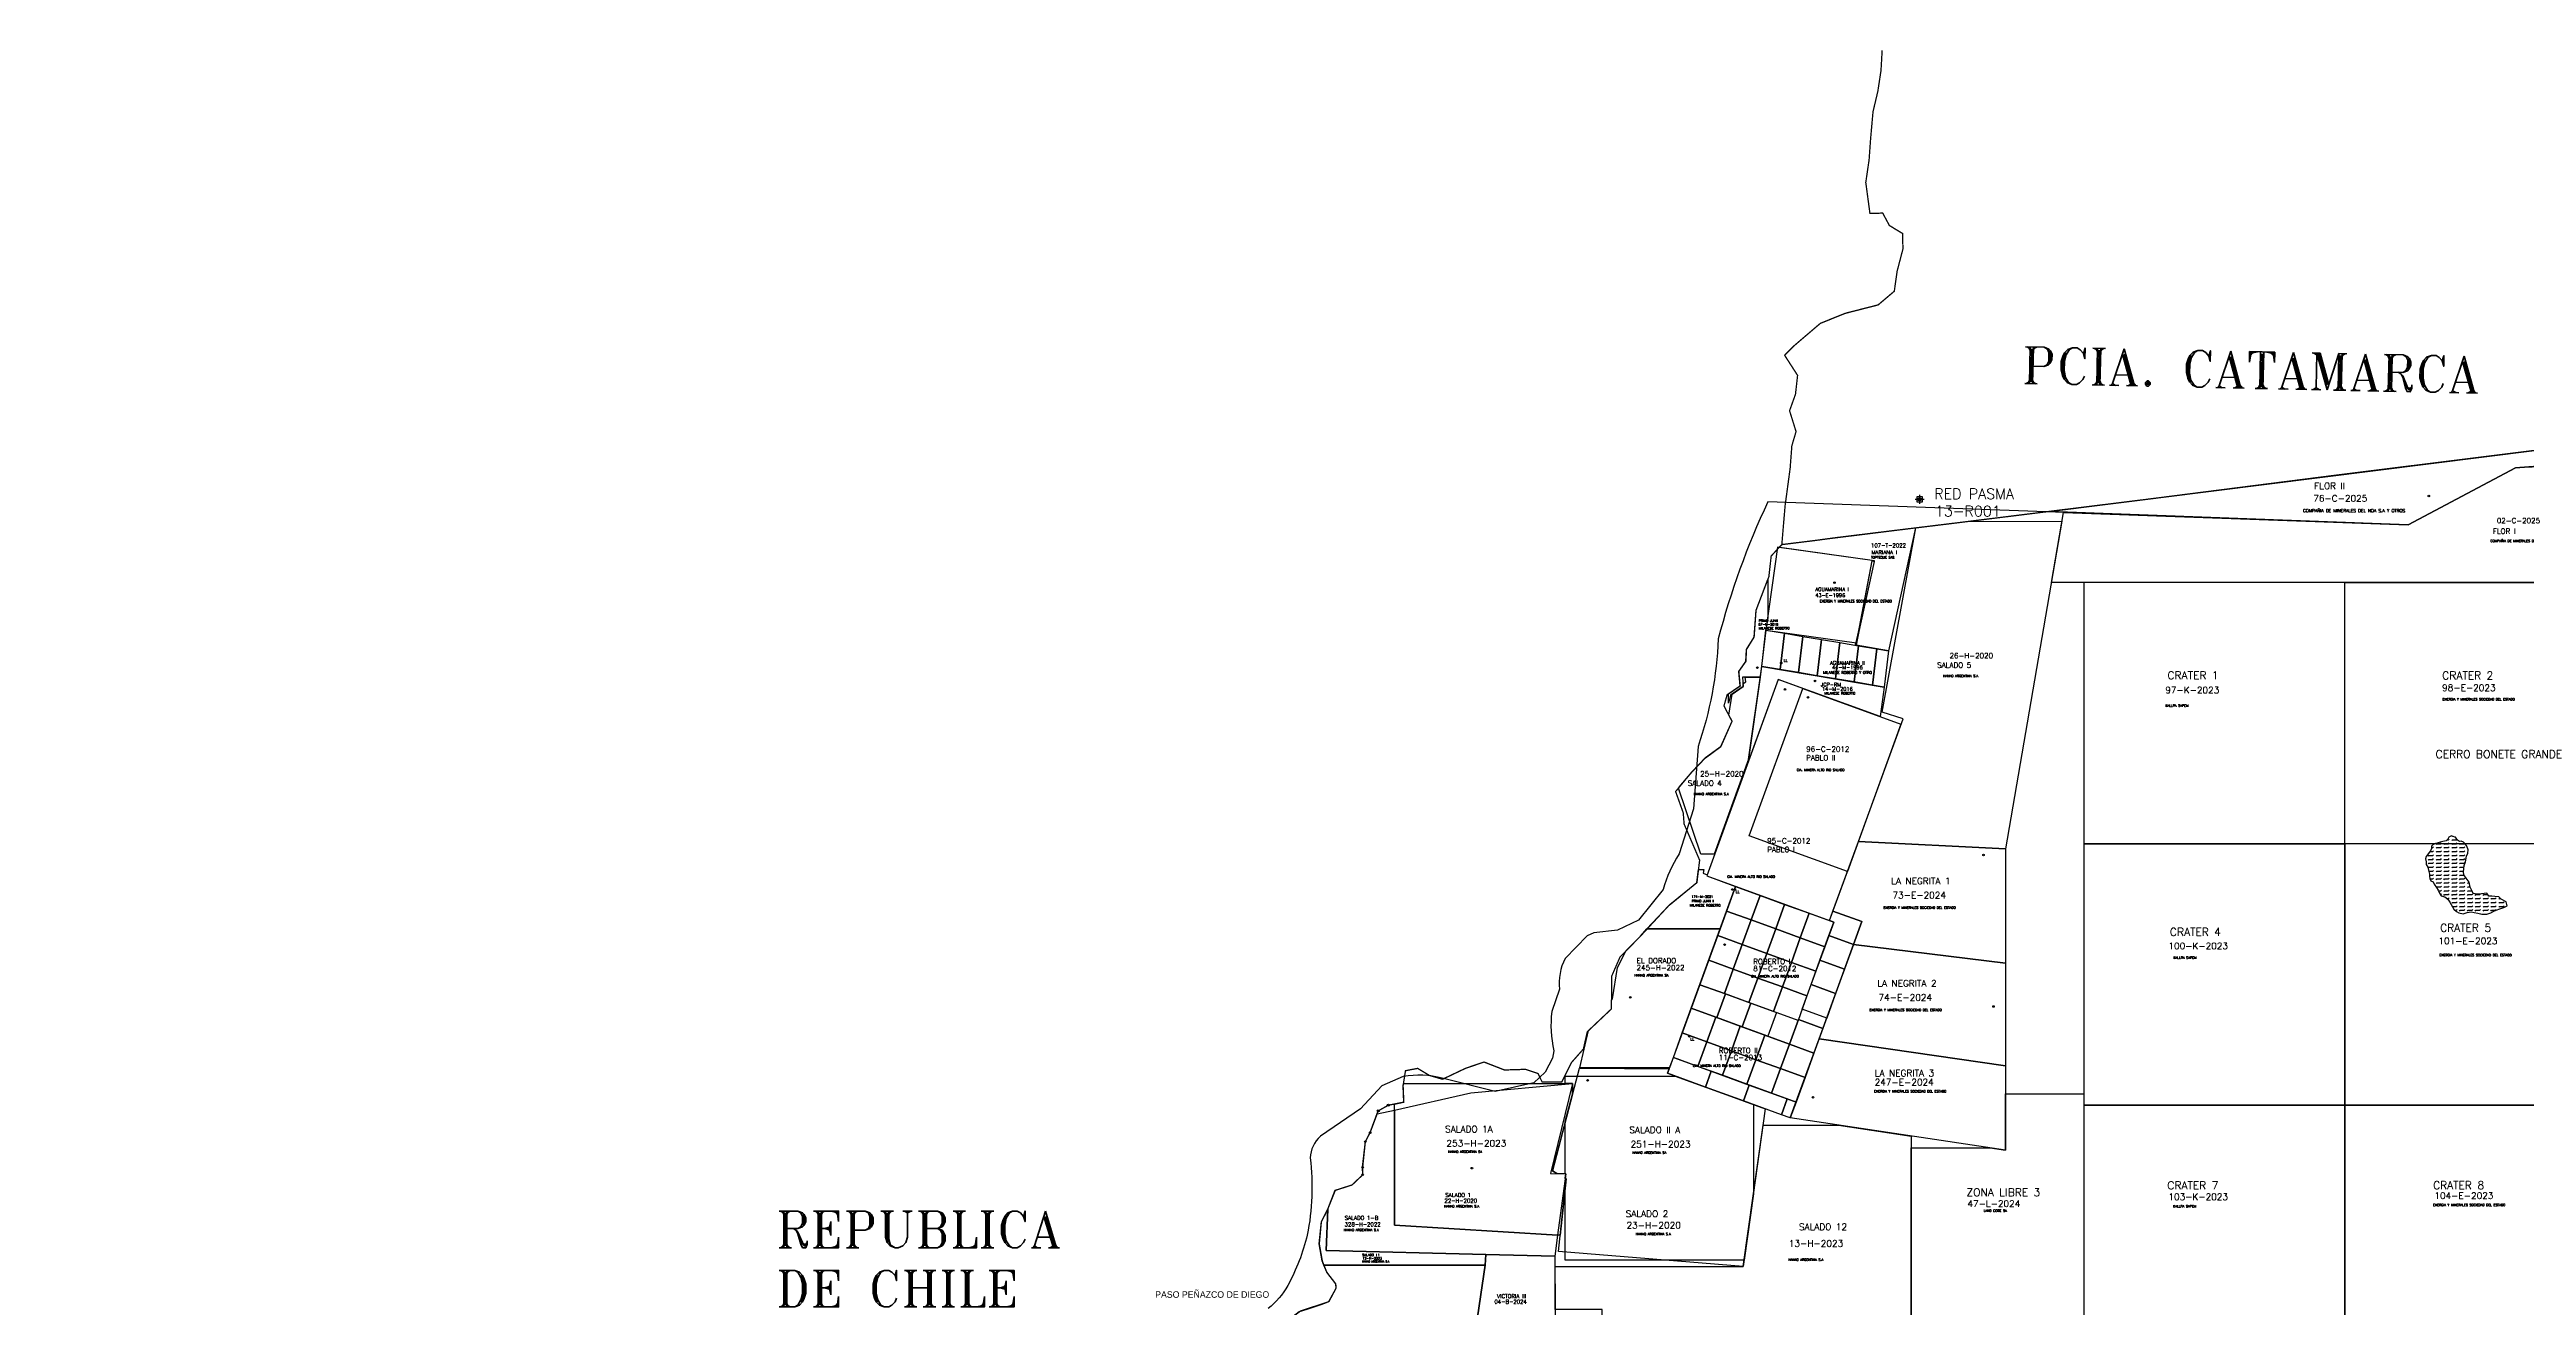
# Model space of a CAD drawing. Header units: metres. Extents: x -4406421 to 6012633, y 6449185 to 13337258.
# Drawn here: x 2424927 to 2519743, y 6897946 to 6946080 of the extents above; entities that cross this region are included whole.
import ezdxf

# ---------------------------------------------------------------- set-up
doc = ezdxf.new("R2010")
doc.units = ezdxf.units.M
doc.header["$LTSCALE"] = 20
doc.header["$MEASUREMENT"] = 0
doc.linetypes.add('CENTER', pattern=[2, 1.25, -0.25, 0.25, -0.25])
doc.layers.get('0').update_dxf_attribs({"linetype": 'CONTINUOUS'})
for name, color, linetype in [('CAMINOS', 7, 'CONTINUOUS'), ('CATEOS', 7, 'CONTINUOUS'), ('LIMDEP', 9, 'CONTINUOUS'), ('LIMITES', 119, 'CONTINUOUS'), ('MANIFEST', 1, 'CONTINUOUS'), ('MANIFEST-TEMP', 3, 'CONTINUOUS'), ('MINAPASMA', 40, 'CONTINUOUS'), ('MINAS', 76, 'CONTINUOUS'), ('P.A.S.M.A puntos', 241, 'CONTINUOUS')]:
    doc.layers.add(name, color=color, linetype=linetype)
doc.layers.add('TITULARES', color=7, linetype='CONTINUOUS', true_color=0x04fbc6)
doc.styles.add('ROMANS', font='romans.shx', dxfattribs={"oblique": 1.17516e-08, "height": 3})
doc.styles.add('ROMANT', font='romant', dxfattribs={"height": 1400})

# ---------------------------------------------------------------- blocks, each defined once
blk = doc.blocks.new('*X2')
at = {"color": 0, "linetype": 'Continuous'}
for p, q in [((2516373, 6915873), (2516400, 6915900)), ((2516400, 6915900), (2516550, 6915900)), ((2516550, 6915900), (2516577, 6915927)), ((2516673, 6915873), (2516700, 6915900)), ((2516700, 6915900), (2516850, 6915900)), ((2516793, 6916050), (2516850, 6916050)), ((2516850, 6916050), (2516877, 6916077)), ((2516850, 6915900), (2516877, 6915927)), ((2516973, 6916173), (2516987, 6916187)), ((2516973, 6916023), (2517000, 6916050)), ((2516973, 6915873), (2517000, 6915900)), ((2517000, 6916050), (2517150, 6916050)), ((2517000, 6915900), (2517150, 6915900)), ((2517150, 6916050), (2517169, 6916069)), ((2517150, 6915900), (2517177, 6915927)), ((2517273, 6915873), (2517300, 6915900)), ((2517300, 6915900), (2517450, 6915900)), ((2517450, 6915900), (2517462, 6915912)), ((2515966, 6915316), (2515977, 6915327)), ((2516073, 6915423), (2516100, 6915450)), ((2516073, 6915273), (2516100, 6915300)), ((2516073, 6915123), (2516100, 6915150)), ((2516073, 6914973), (2516100, 6915000)), ((2516100, 6915450), (2516250, 6915450)), ((2516100, 6915300), (2516250, 6915300)), ((2516100, 6915150), (2516250, 6915150)), ((2516100, 6915000), (2516250, 6915000)), ((2516137, 6915600), (2516250, 6915600)), ((2516196, 6915750), (2516250, 6915750)), ((2516250, 6915750), (2516277, 6915777)), ((2516250, 6915600), (2516277, 6915627)), ((2516250, 6915450), (2516277, 6915477)), ((2516250, 6915300), (2516277, 6915327)), ((2516250, 6915150), (2516277, 6915177)), ((2516250, 6915000), (2516277, 6915027)), ((2516373, 6915723), (2516400, 6915750)), ((2516373, 6915573), (2516400, 6915600)), ((2516373, 6915423), (2516400, 6915450)), ((2516373, 6915273), (2516400, 6915300)), ((2516373, 6915123), (2516400, 6915150)), ((2516373, 6914973), (2516400, 6915000)), ((2516400, 6915750), (2516550, 6915750)), ((2516400, 6915600), (2516550, 6915600)), ((2516400, 6915450), (2516550, 6915450)), ((2516400, 6915300), (2516550, 6915300)), ((2516400, 6915150), (2516550, 6915150)), ((2516400, 6915000), (2516550, 6915000)), ((2516550, 6915750), (2516577, 6915777)), ((2516550, 6915600), (2516577, 6915627)), ((2516550, 6915450), (2516577, 6915477)), ((2516550, 6915300), (2516577, 6915327)), ((2516550, 6915150), (2516577, 6915177)), ((2516550, 6915000), (2516577, 6915027)), ((2516673, 6915723), (2516700, 6915750)), ((2516673, 6915573), (2516700, 6915600)), ((2516673, 6915423), (2516700, 6915450)), ((2516673, 6915273), (2516700, 6915300)), ((2516673, 6915123), (2516700, 6915150)), ((2516673, 6914973), (2516700, 6915000)), ((2516700, 6915750), (2516850, 6915750)), ((2516700, 6915600), (2516850, 6915600)), ((2516700, 6915450), (2516850, 6915450)), ((2516700, 6915300), (2516850, 6915300)), ((2516700, 6915150), (2516850, 6915150)), ((2516700, 6915000), (2516850, 6915000)), ((2516850, 6915750), (2516877, 6915777)), ((2516850, 6915600), (2516877, 6915627)), ((2516850, 6915450), (2516877, 6915477)), ((2516850, 6915300), (2516877, 6915327)), ((2516850, 6915150), (2516877, 6915177)), ((2516850, 6915000), (2516877, 6915027)), ((2516973, 6915723), (2517000, 6915750)), ((2516973, 6915573), (2517000, 6915600)), ((2516973, 6915423), (2517000, 6915450)), ((2516973, 6915273), (2517000, 6915300)), ((2516973, 6915123), (2517000, 6915150)), ((2516973, 6914973), (2517000, 6915000)), ((2517000, 6915750), (2517150, 6915750)), ((2517000, 6915600), (2517150, 6915600)), ((2517000, 6915450), (2517150, 6915450)), ((2517000, 6915300), (2517150, 6915300)), ((2517000, 6915150), (2517150, 6915150)), ((2517000, 6915000), (2517150, 6915000)), ((2517150, 6915750), (2517177, 6915777)), ((2517150, 6915600), (2517177, 6915627)), ((2517150, 6915450), (2517177, 6915477)), ((2517150, 6915300), (2517177, 6915327)), ((2517150, 6915150), (2517177, 6915177)), ((2517150, 6915000), (2517177, 6915027)), ((2517273, 6915723), (2517300, 6915750)), ((2517273, 6915573), (2517300, 6915600)), ((2517273, 6915423), (2517300, 6915450)), ((2517273, 6915273), (2517300, 6915300)), ((2517273, 6915123), (2517300, 6915150)), ((2517273, 6914973), (2517300, 6915000)), ((2517300, 6915750), (2517450, 6915750)), ((2517300, 6915600), (2517450, 6915600)), ((2517300, 6915450), (2517450, 6915450)), ((2517300, 6915300), (2517450, 6915300)), ((2517300, 6915150), (2517450, 6915150)), ((2517300, 6915000), (2517437, 6915000)), ((2517450, 6915750), (2517477, 6915777)), ((2517450, 6915600), (2517477, 6915627)), ((2517450, 6915450), (2517477, 6915477)), ((2517450, 6915300), (2517477, 6915327)), ((2517450, 6915150), (2517477, 6915177)), ((2517573, 6915723), (2517577, 6915727)), ((2517573, 6915573), (2517592, 6915592)), ((2516092, 6914842), (2516100, 6914850)), ((2516100, 6914850), (2516250, 6914850)), ((2516117, 6914700), (2516250, 6914700)), ((2516143, 6914550), (2516250, 6914550)), ((2516250, 6914850), (2516277, 6914877)), ((2516250, 6914700), (2516277, 6914727)), ((2516250, 6914550), (2516277, 6914577)), ((2516268, 6914418), (2516277, 6914427)), ((2516373, 6914823), (2516400, 6914850)), ((2516373, 6914673), (2516400, 6914700)), ((2516373, 6914523), (2516400, 6914550)), ((2516373, 6914373), (2516400, 6914400)), ((2516377, 6914227), (2516400, 6914250)), ((2516400, 6914850), (2516550, 6914850)), ((2516400, 6914700), (2516550, 6914700)), ((2516400, 6914550), (2516550, 6914550)), ((2516400, 6914400), (2516550, 6914400)), ((2516400, 6914250), (2516550, 6914250)), ((2516466, 6914100), (2516550, 6914100)), ((2516550, 6914850), (2516577, 6914877)), ((2516550, 6914700), (2516577, 6914727)), ((2516550, 6914550), (2516577, 6914577)), ((2516550, 6914400), (2516577, 6914427)), ((2516550, 6914250), (2516577, 6914277)), ((2516550, 6914100), (2516577, 6914127)), ((2516673, 6914823), (2516700, 6914850)), ((2516673, 6914673), (2516700, 6914700)), ((2516673, 6914523), (2516700, 6914550)), ((2516673, 6914373), (2516700, 6914400)), ((2516673, 6914223), (2516700, 6914250)), ((2516673, 6914073), (2516700, 6914100)), ((2516700, 6914850), (2516850, 6914850)), ((2516700, 6914700), (2516850, 6914700)), ((2516700, 6914550), (2516850, 6914550)), ((2516700, 6914400), (2516850, 6914400)), ((2516700, 6914250), (2516850, 6914250)), ((2516700, 6914100), (2516850, 6914100)), ((2516850, 6914850), (2516877, 6914877)), ((2516850, 6914700), (2516877, 6914727)), ((2516850, 6914550), (2516877, 6914577)), ((2516850, 6914400), (2516877, 6914427)), ((2516850, 6914250), (2516877, 6914277)), ((2516850, 6914100), (2516877, 6914127)), ((2516973, 6914823), (2517000, 6914850)), ((2516973, 6914673), (2517000, 6914700)), ((2516973, 6914523), (2517000, 6914550)), ((2516973, 6914373), (2517000, 6914400)), ((2516973, 6914223), (2517000, 6914250)), ((2516973, 6914073), (2517000, 6914100)), ((2517000, 6914850), (2517150, 6914850)), ((2517000, 6914700), (2517150, 6914700)), ((2517000, 6914550), (2517150, 6914550)), ((2517000, 6914400), (2517150, 6914400)), ((2517000, 6914250), (2517150, 6914250)), ((2517000, 6914100), (2517150, 6914100)), ((2517150, 6914850), (2517177, 6914877)), ((2517150, 6914700), (2517177, 6914727)), ((2517150, 6914550), (2517177, 6914577)), ((2517150, 6914400), (2517177, 6914427)), ((2517150, 6914250), (2517177, 6914277)), ((2517150, 6914100), (2517177, 6914127)), ((2517273, 6914823), (2517300, 6914850)), ((2517273, 6914673), (2517300, 6914700)), ((2517273, 6914523), (2517300, 6914550)), ((2517273, 6914373), (2517300, 6914400)), ((2517273, 6914223), (2517300, 6914250)), ((2517273, 6914073), (2517300, 6914100)), ((2517300, 6914850), (2517419, 6914850)), ((2517300, 6914700), (2517441, 6914700)), ((2517300, 6914550), (2517450, 6914550)), ((2517300, 6914400), (2517450, 6914400)), ((2517300, 6914250), (2517450, 6914250)), ((2517300, 6914100), (2517450, 6914100)), ((2517450, 6914550), (2517477, 6914577)), ((2517450, 6914400), (2517477, 6914427)), ((2517450, 6914250), (2517477, 6914277)), ((2517450, 6914100), (2517477, 6914127)), ((2517573, 6914373), (2517600, 6914400)), ((2517573, 6914223), (2517600, 6914250)), ((2517573, 6914073), (2517600, 6914100)), ((2517600, 6914400), (2517644, 6914400)), ((2517600, 6914250), (2517673, 6914250)), ((2517600, 6914100), (2517741, 6914100)), ((2516540, 6913950), (2516550, 6913950)), ((2516550, 6913950), (2516577, 6913977)), ((2516673, 6913923), (2516700, 6913950)), ((2516700, 6913950), (2516850, 6913950)), ((2516797, 6913800), (2516850, 6913800)), ((2516850, 6913950), (2516877, 6913977)), ((2516850, 6913800), (2516877, 6913827)), ((2516973, 6913923), (2517000, 6913950)), ((2516973, 6913773), (2517000, 6913800)), ((2516973, 6913623), (2517000, 6913650)), ((2516993, 6913493), (2517000, 6913500)), ((2517000, 6913950), (2517150, 6913950)), ((2517000, 6913800), (2517150, 6913800)), ((2517000, 6913650), (2517150, 6913650)), ((2517000, 6913500), (2517150, 6913500)), ((2517107, 6913350), (2517150, 6913350)), ((2517150, 6913950), (2517177, 6913977)), ((2517150, 6913800), (2517177, 6913827)), ((2517150, 6913650), (2517177, 6913677)), ((2517150, 6913500), (2517177, 6913527)), ((2517150, 6913350), (2517177, 6913377)), ((2517273, 6913923), (2517300, 6913950)), ((2517273, 6913773), (2517300, 6913800)), ((2517273, 6913623), (2517300, 6913650)), ((2517273, 6913473), (2517300, 6913500)), ((2517273, 6913323), (2517300, 6913350)), ((2517300, 6913950), (2517450, 6913950)), ((2517300, 6913800), (2517450, 6913800)), ((2517300, 6913650), (2517450, 6913650)), ((2517300, 6913500), (2517450, 6913500)), ((2517300, 6913350), (2517450, 6913350)), ((2517450, 6913950), (2517477, 6913977)), ((2517450, 6913800), (2517477, 6913827)), ((2517450, 6913650), (2517477, 6913677)), ((2517450, 6913500), (2517477, 6913527)), ((2517450, 6913350), (2517477, 6913377)), ((2517573, 6913923), (2517600, 6913950)), ((2517573, 6913773), (2517600, 6913800)), ((2517573, 6913623), (2517600, 6913650)), ((2517573, 6913473), (2517600, 6913500)), ((2517573, 6913323), (2517600, 6913350)), ((2517600, 6913950), (2517750, 6913950)), ((2517600, 6913800), (2517750, 6913800)), ((2517600, 6913650), (2517750, 6913650)), ((2517600, 6913500), (2517750, 6913500)), ((2517600, 6913350), (2517750, 6913350)), ((2517750, 6913950), (2517777, 6913977)), ((2517750, 6913800), (2517777, 6913827)), ((2517750, 6913650), (2517777, 6913677)), ((2517750, 6913500), (2517777, 6913527)), ((2517750, 6913350), (2517777, 6913377)), ((2517873, 6913923), (2517900, 6913950)), ((2517873, 6913773), (2517900, 6913800)), ((2517873, 6913623), (2517900, 6913650)), ((2517873, 6913473), (2517900, 6913500)), ((2517873, 6913323), (2517900, 6913350)), ((2517900, 6913950), (2518050, 6913950)), ((2517900, 6913800), (2518050, 6913800)), ((2517900, 6913650), (2518050, 6913650)), ((2517900, 6913500), (2518050, 6913500)), ((2517900, 6913350), (2518050, 6913350)), ((2518050, 6913950), (2518077, 6913977)), ((2518050, 6913800), (2518077, 6913827)), ((2518050, 6913650), (2518077, 6913677)), ((2518050, 6913500), (2518077, 6913527)), ((2518050, 6913350), (2518077, 6913377)), ((2518071, 6913221), (2518077, 6913227)), ((2518173, 6913923), (2518200, 6913950)), ((2518173, 6913773), (2518200, 6913800)), ((2518173, 6913623), (2518200, 6913650)), ((2518173, 6913473), (2518200, 6913500)), ((2518173, 6913323), (2518200, 6913350)), ((2518200, 6913950), (2518350, 6913950)), ((2518200, 6913800), (2518350, 6913800)), ((2518200, 6913650), (2518350, 6913650)), ((2518200, 6913500), (2518350, 6913500)), ((2518200, 6913350), (2518350, 6913350)), ((2518350, 6913950), (2518352, 6913952)), ((2518350, 6913800), (2518377, 6913827)), ((2518350, 6913650), (2518377, 6913677)), ((2518350, 6913500), (2518377, 6913527)), ((2518350, 6913350), (2518377, 6913377)), ((2518376, 6913226), (2518377, 6913227)), ((2518473, 6913773), (2518500, 6913800)), ((2518473, 6913623), (2518500, 6913650)), ((2518473, 6913473), (2518500, 6913500)), ((2518473, 6913323), (2518500, 6913350)), ((2518500, 6913800), (2518650, 6913800)), ((2518500, 6913650), (2518650, 6913650)), ((2518500, 6913500), (2518650, 6913500)), ((2518500, 6913350), (2518650, 6913350)), ((2518650, 6913800), (2518677, 6913827)), ((2518650, 6913650), (2518677, 6913677)), ((2518650, 6913500), (2518677, 6913527)), ((2518650, 6913350), (2518677, 6913377)), ((2518773, 6913773), (2518800, 6913800)), ((2518773, 6913623), (2518800, 6913650)), ((2518773, 6913473), (2518800, 6913500)), ((2518800, 6913800), (2518846, 6913800)), ((2518800, 6913650), (2518950, 6913650)), ((2518800, 6913500), (2518950, 6913500)), ((2518950, 6913650), (2518977, 6913677)), ((2518950, 6913500), (2518977, 6913527))]:
    blk.add_line(p, q, dxfattribs=at)

msp = doc.modelspace()

# ---------------------------------------------------------------- hatches: boundary and pattern name
at = {"layer": 'CATEOS', "ltscale": 100}
h = msp.add_hatch(dxfattribs=at)
h.set_pattern_fill('ANSI31', color=5, scale=700, style=0)
h.paths.add_polyline_path([(2494080, 6923285), (2494059, 6923288), (2494195, 6923886)])

# ---------------------------------------------------------------- linework, layer by layer
at = {"layer": 'CATEOS', "color": 0, "ltscale": 100}
for points in [[(2502020, 6928366), (2515216, 6927896), (2519319, 6930073), (2526375, 6930602), (2526375, 6925686), (2501559, 6925686)], [(2491134, 6927026), (2491238, 6927137), (2496361, 6927776), (2495321, 6923072), (2494080, 6923285), (2494788, 6926490), (2494791, 6926512)], [(2496362, 6927778), (2498265, 6928015), (2501960, 6928035), (2499801, 6915491), (2494179, 6915774), (2495889, 6920473), (2495081, 6920721)], [(2489840, 6922063), (2490409, 6922063), (2489967, 6918923), (2488652, 6915296), (2488138, 6915296), (2487286, 6917820), (2487370, 6917931), (2487801, 6918445), (2488312, 6918982), (2488910, 6919417), (2489332, 6920374), (2489209, 6920609), (2489342, 6921417), (2489763, 6921708), (2489753, 6921817), (2489857, 6921880)], [(2476408, 6905501), (2479332, 6906153), (2483226, 6906509), (2482377, 6903076), (2482973, 6903060), (2482655, 6900709), (2476408, 6901088)], [(2483489, 6907107), (2486930, 6907082), (2486865, 6906905), (2490596, 6905545), (2489760, 6899516), (2482687, 6900087), (2482984, 6902866), (2482949, 6902885), (2482973, 6903060), (2482628, 6903069), (2482454, 6903169)], [(2490518, 6904918), (2493412, 6904918), (2496188, 6904504), (2496185, 6895982), (2487208, 6895982), (2487208, 6897010), (2484355, 6897010), (2484355, 6897870), (2482567, 6897870), (2482566, 6899516), (2489760, 6899516)]]:
    msp.add_lwpolyline(points, close=True, dxfattribs=at)
at = {"layer": 'CATEOS', "ltscale": 100}
for points in [[(2502793, 6925686), (2502793, 6915686), (2512793, 6915686), (2512793, 6925686)], [(2512793, 6925686), (2522793, 6925686), (2522793, 6915686), (2512793, 6915686)], [(2502793, 6915686), (2502793, 6905686), (2512793, 6905686), (2512793, 6915686)], [(2512793, 6915686), (2512793, 6905686), (2522793, 6905686), (2522793, 6915686)], [(2476408, 6905501), (2476408, 6901088), (2482655, 6900709), (2482546, 6899906), (2479911, 6899972), (2473800, 6900123), (2473857, 6901708), (2474146, 6902427), (2474787, 6902632), (2475196, 6903025), (2475193, 6903311), (2475296, 6904291), (2475479, 6904637), (2475752, 6905354)], [(2496188, 6904052), (2499214, 6904052), (2499801, 6903964), (2499801, 6906120), (2502793, 6906120), (2502793, 6897468), (2496186, 6897468)], [(2502793, 6905686), (2502793, 6895686), (2512793, 6895686), (2512793, 6905686)], [(2512793, 6905686), (2512793, 6895686), (2522793, 6895686), (2522793, 6905686)], [(2473711, 6899568), (2473649, 6899723), (2473533, 6900377), (2473613, 6901230), (2473857, 6901708), (2473800, 6900123), (2479911, 6899972), (2479883, 6899568)], [(2479911, 6899972), (2482547, 6899906), (2482579, 6895685), (2478805, 6895685), (2479053, 6896792), (2479480, 6896792), (2479883, 6899568)]]:
    msp.add_lwpolyline(points, close=True, dxfattribs=at)
at = {"layer": 'CATEOS', "color": 5, "ltscale": 100}
msp.add_lwpolyline([(2494080, 6923285), (2494059, 6923288), (2494195, 6923886), (2494080, 6923285)], close=True, dxfattribs=at)
at = {"layer": 'LIMDEP', "linetype": 'Continuous'}
msp.add_lwpolyline([(2525964, 6930348), (2519319, 6930073), (2515216, 6927896), (2490703, 6928769, 0.045824), (2488805, 6923526, -0.073415), (2488030, 6919414), (2487855, 6917020), (2487306, 6915301, 0.07159), (2486697, 6913938), (2485753, 6912762), (2484946, 6912384), (2484040, 6912284), (2483785, 6912172), (2482939, 6911296, 0.143229), (2482724, 6910121), (2482430, 6909267, 0.084589), (2482511, 6907771), (2482462, 6907483), (2482178, 6906951), (2481745, 6906540), (2480270, 6906205), (2478242, 6906723, 0.098737), (2476747, 6906787), (2475921, 6906430), (2475106, 6905542), (2473574, 6904497, 0.194501), (2473182, 6903665, -0.081977), (2473070, 6900717, -0.065254), (2472327, 6898787, -0.094734), (2471572, 6897899)], format="xyb", dxfattribs=at)
at = {"layer": 'LIMITES', "color": 0, "linetype": 'CENTER', "lineweight": 120, "ltscale": 1500, "const_width": 50, "flags": 128}
msp.add_lwpolyline([(2424952, 6792541), (2425040, 6793088), (2425230, 6793674), (2425697, 6793952), (2426234, 6794193), (2426423, 6794347), (2426432, 6794639), (2426163, 6794865), (2425982, 6795117), (2425780, 6795463), (2425775, 6795920), (2425866, 6796289), (2425937, 6796677), (2426291, 6796865), (2426497, 6797172), (2426477, 6797756), (2426431, 6798377), (2426431, 6798891), (2426531, 6799533), (2426463, 6799913), (2426162, 6800113), (2425823, 6800331), (2425328, 6800764), (2425145, 6801142), (2425153, 6801600), (2425123, 6801929), (2425149, 6802387), (2425248, 6802629), (2425493, 6802854), (2425443, 6803329), (2425446, 6803609), (2425486, 6803952), (2425716, 6804354), (2426258, 6804779), (2426725, 6805019), (2426956, 6805390), (2427093, 6805569), (2427325, 6805858), (2427168, 6806192), (2427024, 6806565), (2426848, 6806944), (2426839, 6807153), (2427246, 6807120), (2427682, 6807360), (2427799, 6807602), (2427757, 6807926), (2427670, 6808299), (2427532, 6808678), (2427450, 6809160), (2427617, 6809530), (2428003, 6809712), (2428411, 6809615), (2428870, 6809506), (2429108, 6809782), (2429243, 6810158), (2429467, 6810548), (2429621, 6810981), (2429877, 6811302), (2430159, 6811698), (2430348, 6812329), (2430400, 6812736), (2430542, 6813080), (2430816, 6813553), (2431046, 6814038), (2431130, 6814389), (2430963, 6815053), (2430893, 6815624), (2430926, 6816024), (2431029, 6816483), (2431163, 6816948), (2431554, 6817187), (2431889, 6817312), (2432153, 6817556), (2432353, 6817907), (2432877, 6818180), (2432748, 6818356), (2432264, 6818897), (2432052, 6819085), (2431850, 6819470), (2431642, 6819906), (2431435, 6820189), (2431077, 6820382), (2430775, 6820601), (2430359, 6820856), (2430066, 6820897), (2429718, 6820754), (2429460, 6820497), (2429082, 6820283), (2428700, 6820285), (2428432, 6820377), (2428232, 6820654), (2428104, 6821205), (2428430, 6821590), (2428901, 6822033), (2428999, 6822409), (2429133, 6822817), (2428976, 6823228), (2428738, 6823454), (2428746, 6823835), (2428855, 6824275), (2428711, 6824590), (2428669, 6824958), (2428492, 6825344), (2428462, 6825712), (2428573, 6826037), (2428802, 6826554), (2429020, 6826887), (2428876, 6827234), (2428826, 6827691), (2428731, 6828211), (2429004, 6828728), (2429228, 6829131), (2429356, 6829640), (2429379, 6829812), (2429861, 6830427), (2430338, 6830973), (2430725, 6831549), (2431126, 6832049), (2431494, 6832612), (2431705, 6833053), (2431960, 6833469), (2431621, 6833700), (2431375, 6834059), (2431281, 6834433), (2431369, 6835056), (2431386, 6835221), (2431573, 6835516), (2431845, 6836129), (2432238, 6836248), (2432663, 6836354), (2432957, 6836764), (2433357, 6837347), (2433707, 6837802), (2434086, 6838041), (2434435, 6838630), (2434529, 6839228), (2434498, 6839679), (2434529, 6840334), (2434408, 6840885), (2434460, 6841279), (2434499, 6841737), (2434744, 6841956), (2434873, 6842326), (2435071, 6842792), (2435385, 6843164), (2435494, 6843617), (2435858, 6843500), (2435992, 6843921), (2436120, 6844386), (2436137, 6844615), (2435757, 6844954), (2435519, 6845199), (2435235, 6845539), (2435036, 6845714), (2435140, 6846065), (2435144, 6846262), (2435007, 6846521), (2434972, 6846762), (2435519, 6847328), (2435669, 6847545), (2435277, 6847833), (2434988, 6848135), (2434728, 6848602), (2434959, 6849437), (2434923, 6849818), (2434881, 6850129), (2434453, 6850225), (2433987, 6850442), (2433710, 6850725), (2433593, 6850876), (2433774, 6851164), (2433910, 6851477), (2433850, 6851725), (2433891, 6852017), (2434077, 6852452), (2434181, 6852783), (2434453, 6852863), (2434712, 6853063), (2435011, 6853517), (2435377, 6853827), (2435770, 6853914), (2436341, 6854054), (2436645, 6854096), (2436994, 6854157), (2437342, 6854339), (2437453, 6854594), (2437615, 6854876), (2437702, 6855049), (2438048, 6855440), (2437987, 6855694), (2437707, 6855754), (2437313, 6855730), (2437130, 6856110), (2437068, 6856465), (2436918, 6856794), (2436687, 6857007), (2436386, 6857162), (2436138, 6857172), (2435938, 6857411), (2435999, 6857609), (2436418, 6858211), (2436540, 6858569), (2436275, 6858992), (2436353, 6859336), (2436598, 6859631), (2437028, 6859846), (2437407, 6860047), (2437837, 6860211), (2438151, 6860030), (2438478, 6859837), (2438714, 6859751), (2438916, 6859893), (2439137, 6860017), (2439357, 6860254), (2439821, 6860298), (2440318, 6860208), (2440719, 6860226), (2441169, 6860352), (2441799, 6860861), (2442181, 6861336), (2442379, 6861847), (2442500, 6862325), (2442707, 6862601), (2442567, 6863140), (2442731, 6863771), (2443162, 6863897), (2443665, 6864341), (2443980, 6864625), (2444301, 6864914), (2444641, 6865192), (2445034, 6865336), (2445440, 6865411), (2446119, 6865572), (2446542, 6865805), (2447150, 6866086), (2447657, 6866270), (2447964, 6866668), (2448500, 6867055), (2448761, 6867561), (2449031, 6867894), (2449294, 6868234), (2449112, 6868512), (2449020, 6868772), (2449290, 6869061), (2449580, 6869331), (2449724, 6869486), (2449925, 6869698), (2450108, 6870368), (2450263, 6870751), (2450354, 6871108), (2450714, 6871341), (2451046, 6871784), (2451130, 6872166), (2451060, 6872725), (2450914, 6873194), (2450827, 6873606), (2450720, 6874031), (2451001, 6874486), (2451020, 6874461), (2451720, 6875009), (2452150, 6875269), (2452375, 6875596), (2452522, 6876017), (2452580, 6876507), (2452965, 6876785), (2453336, 6877127), (2453402, 6877477), (2453313, 6877998), (2453289, 6878417), (2452962, 6878655), (2452653, 6878989), (2452470, 6879317), (2452416, 6879653), (2452461, 6880106), (2452699, 6880439), (2453021, 6880659), (2453489, 6880932), (2453841, 6881260), (2454219, 6881589), (2454519, 6882070), (2454826, 6882442), (2455000, 6882788), (2455301, 6883160), (2455722, 6883089), (2456101, 6882769), (2456586, 6882171), (2457102, 6881611), (2457524, 6881444), (2457987, 6880979), (2458580, 6880890), (2458988, 6880844), (2459337, 6880931), (2459722, 6880649), (2460033, 6880157), (2460390, 6879576), (2460756, 6879339), (2461142, 6878968), (2461431, 6878793), (2461765, 6879001), (2461998, 6879264), (2462236, 6879553), (2462460, 6879982), (2462526, 6880377), (2462559, 6880785), (2462541, 6881211), (2462639, 6881555), (2462832, 6881958), (2462587, 6882203), (2462472, 6882736), (2462595, 6883100), (2462798, 6883205), (2463141, 6883240), (2464092, 6883563), (2464547, 6883849), (2464837, 6884087), (2465445, 6884381), (2465607, 6884618), (2465992, 6884903), (2466404, 6885073), (2466860, 6885256), (2467305, 6885853), (2467869, 6886604), (2468031, 6886931), (2468141, 6887288), (2468360, 6887641), (2468528, 6887973), (2469000, 6888418), (2469339, 6888785), (2469981, 6889416), (2469971, 6889804), (2470181, 6890347), (2470384, 6890960), (2470408, 6891616), (2470153, 6892154), (2470291, 6892893), (2470419, 6893410), (2470646, 6894100), (2470736, 6894610), (2470954, 6895013), (2470606, 6895353), (2470601, 6895760), (2470958, 6896305), (2471608, 6896784), (2472118, 6897299), (2472761, 6897784), (2473167, 6897910), (2473637, 6898068), (2473903, 6898173), (2474177, 6898685), (2474162, 6898851), (2473820, 6899292), (2473649, 6899723), (2473533, 6900377), (2473613, 6901230), (2473843, 6901672), (2474146, 6902427), (2474787, 6902632), (2475196, 6903025), (2475193, 6903311), (2475296, 6904291), (2475479, 6904637), (2475791, 6905469), (2476176, 6905684), (2476769, 6905801), (2476741, 6906430), (2476832, 6907005), (2477298, 6907093), (2477745, 6906825), (2478251, 6906678), (2479129, 6907095), (2479838, 6907337), (2480622, 6907032), (2481424, 6907057), (2481904, 6906897), (2482065, 6906571), (2482815, 6906578), (2483189, 6907320), (2483642, 6907833), (2483792, 6908496), (2484715, 6909369), (2484729, 6910631), (2485045, 6911355), (2485827, 6912154), (2486927, 6913341), (2487989, 6914205), (2488092, 6915060), (2487497, 6916446), (2487465, 6916871), (2487173, 6917688), (2487801, 6918445), (2488312, 6918982), (2488910, 6919417), (2489332, 6920374), (2489024, 6920963), (2489145, 6921392), (2489646, 6921733), (2489591, 6922279), (2489864, 6922668), (2489884, 6923118), (2490178, 6923595), (2490251, 6924622), (2490742, 6925908), (2490831, 6926700), (2491238, 6927137), (2491363, 6928620), (2491558, 6930069), (2491622, 6930919), (2491783, 6931462), (2491535, 6932259), (2491761, 6932890), (2491842, 6933612), (2491346, 6934381), (2491720, 6934756), (2492713, 6935603), (2493667, 6935987), (2494925, 6936309), (2495544, 6936832), (2495544, 6936832), (2495652, 6937598), (2495875, 6938452), (2495859, 6939042), (2495355, 6939348), (2495101, 6939822), (2494611, 6939811), (2494452, 6940994), (2494580, 6941868), (2494637, 6942673), (2494730, 6943706), (2494914, 6944484), (2495035, 6945282), (2495079, 6946055)], dxfattribs=at)
at = {"layer": 'LIMITES', "ltscale": 1500, "const_width": 50, "flags": 128}
msp.add_lwpolyline([(2473167, 6897910), (2473637, 6898068), (2473903, 6898173), (2474177, 6898685), (2474162, 6898851), (2473820, 6899292), (2473649, 6899723), (2473533, 6900377), (2473613, 6901230), (2473843, 6901672), (2474146, 6902427), (2474787, 6902632), (2475196, 6903025), (2475193, 6903311), (2475296, 6904291), (2475479, 6904637), (2475791, 6905469), (2476176, 6905684), (2476769, 6905801), (2476741, 6906430), (2476832, 6907005), (2477298, 6907093), (2477745, 6906825), (2478251, 6906678), (2479129, 6907095), (2479838, 6907337), (2480622, 6907032), (2481424, 6907057), (2481904, 6906897), (2482065, 6906571), (2482815, 6906578), (2483189, 6907320), (2483642, 6907833), (2483792, 6908496), (2484715, 6909369), (2484729, 6910631), (2485045, 6911355), (2485827, 6912154), (2486927, 6913341), (2487989, 6914205), (2488092, 6915060), (2487497, 6916446), (2487465, 6916871), (2487173, 6917688), (2487801, 6918445), (2488312, 6918982), (2488910, 6919417), (2489332, 6920374), (2489024, 6920963), (2489145, 6921392), (2489646, 6921733), (2489591, 6922279), (2489864, 6922668), (2489884, 6923118), (2490178, 6923595), (2490251, 6924622), (2490742, 6925908), (2490831, 6926700), (2491238, 6927137), (2491363, 6928620), (2491558, 6930069), (2491622, 6930919), (2491783, 6931462), (2491535, 6932259), (2491761, 6932890), (2491842, 6933612), (2491346, 6934381), (2491720, 6934756), (2492713, 6935603), (2493667, 6935987), (2494925, 6936309), (2495544, 6936832), (2495544, 6936832), (2495652, 6937598), (2495875, 6938452), (2495859, 6939042), (2495355, 6939348), (2495101, 6939822), (2494611, 6939811), (2494452, 6940994), (2494580, 6941868), (2494637, 6942673), (2494730, 6943706), (2494914, 6944484), (2495035, 6945282), (2495079, 6946055)], dxfattribs=at)
at = {"layer": 'LIMITES', "linetype": 'CENTER', "ltscale": 1500, "const_width": 50, "flags": 128}
msp.add_lwpolyline([(2491238, 6927137), (2492487, 6927291), (2493347, 6927406), (2494825, 6927588), (2497806, 6927952), (2505170, 6928864), (2512433, 6929790), (2520155, 6930753)], dxfattribs=at)
at = {"layer": 'LIMITES', "linetype": 'Continuous'}
msp.add_lwpolyline([(2519007, 6913317), (2518971, 6913463), (2518775, 6913574), (2518681, 6913664), (2518528, 6913673), (2518414, 6913681), (2518306, 6913682), (2518225, 6913797), (2518027, 6913775), (2517868, 6913758), (2517703, 6913786), (2517648, 6913901), (2517586, 6914028), (2517550, 6914213), (2517432, 6914367), (2517351, 6914495), (2517327, 6914616), (2517356, 6914863), (2517415, 6914995), (2517443, 6915210), (2517496, 6915330), (2517510, 6915457), (2517461, 6915591), (2517393, 6915681), (2517336, 6915745), (2517248, 6915784), (2517184, 6915779), (2517102, 6915831), (2517021, 6915940), (2517002, 6915946), (2516876, 6915986), (2516767, 6915943), (2516728, 6915868), (2516663, 6915799), (2516548, 6915775), (2516440, 6915751), (2516331, 6915715), (2516255, 6915703), (2516159, 6915654), (2516107, 6915591), (2516106, 6915502), (2516066, 6915420), (2516021, 6915351), (2515956, 6915269), (2515904, 6915200), (2515877, 6915112), (2515908, 6914997), (2515906, 6914890), (2515962, 6914787), (2516004, 6914628), (2516028, 6914526), (2516027, 6914431), (2516045, 6914361), (2516088, 6914265), (2516170, 6914226), (2516214, 6914137), (2516294, 6914009), (2516363, 6913919), (2516419, 6913804), (2516474, 6913695), (2516620, 6913661), (2516733, 6913571), (2516808, 6913456), (2516907, 6913277), (2516963, 6913187), (2517070, 6913097), (2517159, 6913045), (2517317, 6913011), (2517470, 6913053), (2517630, 6913083), (2517744, 6913056), (2517877, 6913035), (2518036, 6913001), (2518226, 6912998), (2518373, 6913047), (2518495, 6913108), (2518687, 6913182), (2518879, 6913249), (2519007, 6913317)], dxfattribs=at)
at = {"layer": 'LIMITES', "color": 0, "ltscale": 100}
for points in [[(2474953, 6902792), (2475196, 6903025), (2475193, 6903311), (2475296, 6904291), (2475479, 6904637), (2475791, 6905469), (2476176, 6905684), (2476769, 6905801)], [(2473649, 6899723), (2473533, 6900377), (2473613, 6901230), (2473843, 6901672), (2474146, 6902427), (2474787, 6902632), (2474787, 6902632), (2474953, 6902792)]]:
    msp.add_lwpolyline(points, dxfattribs=at)
for centre, radius in [((2475791, 6905469), 40), ((2476176, 6905684), 40), ((2475479, 6904637), 30), ((2475296, 6904291), 30), ((2475193, 6903311), 30), ((2475196, 6903025), 30)]:
    msp.add_circle(centre, radius, dxfattribs=at)
at = {"layer": 'MANIFEST', "color": 1}
msp.add_line((2494091, 6923342), (2494699, 6926512), dxfattribs=at)
at = {"layer": 'MANIFEST', "ltscale": 100}
for points in [[(2501488, 6928408), (2520155, 6930753), (2530495, 6930807), (2526375, 6930389), (2526375, 6930602), (2519319, 6930073), (2515216, 6927896)], [(2489200, 6921065), (2489200, 6921429), (2489646, 6921733), (2489591, 6922279), (2489864, 6922668), (2489884, 6923118), (2490178, 6923595), (2490251, 6924622), (2490700, 6925798), (2490700, 6924346), (2490632, 6923864), (2490409, 6922063), (2489732, 6922063), (2489763, 6921708), (2489280, 6921374)], [(2491101, 6921974), (2488365, 6914457), (2493064, 6912747), (2493748, 6914626), (2489989, 6915994), (2492041, 6921632)], [(2490467, 6922477), (2495156, 6921685), (2494997, 6920556), (2491101, 6921974), (2489953, 6918821)], [(2492041, 6921632), (2495800, 6920264), (2493748, 6914626), (2489989, 6915994)], [(2494179, 6915774), (2499801, 6915491), (2499801, 6911115), (2493981, 6911836), (2494300, 6912712), (2493197, 6913114)], [(2488049, 6914700), (2488252, 6914701), (2488222, 6914569), (2488379, 6914496), (2488365, 6914457), (2489468, 6914055), (2488876, 6912431), (2486077, 6912431), (2486927, 6913341), (2487989, 6914205)], [(2489468, 6914055), (2493064, 6912747), (2493197, 6913114), (2494300, 6912712), (2492811, 6908622), (2491871, 6908964), (2491529, 6908024), (2487771, 6909393)], [(2486077, 6912431), (2488876, 6912431), (2486941, 6907113), (2483507, 6907113), (2483844, 6908546), (2484715, 6909369), (2484719, 6909706), (2484756, 6909750), (2484951, 6910949), (2485267, 6911581), (2485827, 6912154)], [(2491564, 6905195), (2492666, 6908223), (2499801, 6907189), (2499801, 6903964)], [(2476753, 6906509), (2483226, 6906509), (2483226, 6906108), (2482454, 6903169), (2482628, 6903069), (2482973, 6903060), (2482949, 6902885), (2482984, 6902866), (2482753, 6900709), (2482655, 6900709), (2476408, 6901088), (2476408, 6905730), (2476769, 6905801), (2476741, 6906430)], [(2473711, 6899568), (2479883, 6899568), (2479480, 6896792), (2479053, 6896792), (2478275, 6893320), (2473894, 6893320), (2474752, 6896792), (2472321, 6896792), (2470245, 6892649), (2470419, 6893410), (2470634, 6894050), (2470736, 6894610), (2470954, 6895013), (2470606, 6895353), (2470606, 6895659), (2470958, 6896305), (2471686, 6896839), (2472118, 6897299), (2472817, 6897812), (2473903, 6898173), (2474177, 6898685), (2474162, 6898851), (2473820, 6899292)]]:
    msp.add_lwpolyline(points, close=True, dxfattribs=at)
at = {"layer": 'MANIFEST', "linetype": 'Continuous'}
msp.add_lwpolyline([(2494097, 6923377), (2494699, 6926512), (2494788, 6926490), (2494791, 6926512), (2491077, 6927034), (2490632, 6923864)], close=True, dxfattribs=at)
at = {"layer": 'MANIFEST', "color": 1, "ltscale": 100}
for points in [[(2492666, 6908223), (2493981, 6911836), (2499801, 6911115), (2499801, 6907189)], [(2482950, 6906800), (2487153, 6906800), (2490150, 6905707), (2490150, 6902297), (2489793, 6899750), (2482950, 6899750), (2482950, 6902548), (2482984, 6902866), (2482950, 6902885), (2482950, 6902890), (2482973, 6903060), (2482950, 6903060), (2482950, 6905057), (2483226, 6906108), (2483226, 6906509), (2482950, 6906509)]]:
    msp.add_lwpolyline(points, close=True, dxfattribs=at)
at = {"layer": 'MANIFEST', "ltscale": 100}
for centre in [(2516004, 6928993), (2490301, 6922428), (2491363, 6921594), (2492510, 6921920), (2492237, 6921292), (2498958, 6915262), (2489348, 6913939), (2489050, 6911830), (2483802, 6906635), (2492432, 6905988), (2479374, 6903275)]:
    msp.add_circle(centre, 30, dxfattribs=at)
at = {"layer": 'MANIFEST'}
msp.add_circle((2493255, 6925678), 30, dxfattribs=at)
at = {"layer": 'MANIFEST', "color": 1, "ltscale": 100}
for centre in [(2485437, 6909809), (2499342, 6909463)]:
    msp.add_circle(centre, 30, dxfattribs=at)
at = {"layer": 'MANIFEST-TEMP', "color": 5, "ltscale": 100}
for centre, radius in [((2492041, 6921632), 0.0485), ((2492237, 6921292), 0.000000000931)]:
    msp.add_circle(centre, radius, dxfattribs=at)
at = {"layer": 'MINAS', "ltscale": 100}
for points in [[(2490632, 6923864), (2491339, 6923744), (2491174, 6922358), (2490467, 6922477)], [(2491339, 6923744), (2492047, 6923625), (2491882, 6922238), (2491174, 6922358)], [(2492047, 6923625), (2492753, 6923505), (2492589, 6922119), (2491882, 6922238)], [(2492753, 6923505), (2493461, 6923386), (2493296, 6922000), (2492589, 6922119)], [(2493461, 6923386), (2494168, 6923266), (2494003, 6921880), (2493296, 6922000)], [(2494168, 6923266), (2494875, 6923147), (2494710, 6921761), (2494003, 6921880)], [(2494875, 6923147), (2495321, 6923072), (2495156, 6921685), (2494710, 6921761)], [(2489468, 6914055), (2490407, 6913713), (2490065, 6912774), (2489126, 6913116)], [(2489126, 6913116), (2490065, 6912774), (2489723, 6911834), (2488784, 6912176)], [(2490407, 6913713), (2491347, 6913371), (2491005, 6912432), (2490065, 6912774)], [(2491347, 6913371), (2492287, 6913029), (2491945, 6912090), (2491005, 6912432)], [(2493197, 6913114), (2494300, 6912712), (2493981, 6911836), (2493041, 6912178), (2493227, 6912687), (2493064, 6912747)], [(2488784, 6912176), (2489723, 6911834), (2489381, 6910894), (2488442, 6911236)], [(2490065, 6912774), (2491005, 6912432), (2490663, 6911492), (2489723, 6911834)], [(2491005, 6912432), (2491945, 6912090), (2491603, 6911150), (2490663, 6911493)], [(2492287, 6913029), (2493227, 6912687), (2492885, 6911748), (2491945, 6912090)], [(2493041, 6912178), (2493981, 6911836), (2493639, 6910896), (2492699, 6911238)], [(2488442, 6911236), (2489381, 6910894), (2489039, 6909955), (2488100, 6910297)], [(2489723, 6911834), (2490663, 6911492), (2490321, 6910552), (2489381, 6910894)], [(2490663, 6911492), (2491603, 6911150), (2491261, 6910210), (2490321, 6910552)], [(2491603, 6911150), (2492543, 6910808), (2492201, 6909868), (2491261, 6910210)], [(2491945, 6912090), (2492885, 6911748), (2492543, 6910808), (2491603, 6911150)], [(2492699, 6911238), (2493639, 6910896), (2493297, 6909957), (2492357, 6910299)], [(2488100, 6910297), (2489076, 6909941), (2488747, 6909037), (2487771, 6909393)], [(2489381, 6910894), (2490321, 6910552), (2489979, 6909612), (2489039, 6909955)], [(2490321, 6910552), (2491261, 6910210), (2490919, 6909271), (2489979, 6909613)], [(2491261, 6910210), (2492201, 6909868), (2491858, 6908929), (2490919, 6909271)], [(2492357, 6910299), (2493297, 6909957), (2492955, 6909017), (2492015, 6909359)], [(2487770, 6909392), (2488710, 6909050), (2488368, 6908110), (2487428, 6908452)], [(2489076, 6909941), (2490053, 6909586), (2489723, 6908682), (2488747, 6909037)], [(2490052, 6909586), (2491029, 6909230), (2490700, 6908326), (2489723, 6908682)], [(2487428, 6908452), (2488368, 6908110), (2488026, 6907171), (2487086, 6907513)], [(2488710, 6909050), (2489650, 6908708), (2489308, 6907768), (2488368, 6908110)], [(2489650, 6908708), (2490590, 6908366), (2490248, 6907426), (2489308, 6907768)], [(2490590, 6908366), (2491529, 6908024), (2491187, 6907084), (2490248, 6907426)], [(2491871, 6908964), (2492811, 6908622), (2492469, 6907682), (2491529, 6908024)], [(2487086, 6907513), (2488539, 6906984), (2488318, 6906376), (2486865, 6906905)], [(2488368, 6908110), (2489308, 6907768), (2488966, 6906829), (2488026, 6907171)], [(2489308, 6907768), (2490248, 6907426), (2489905, 6906487), (2488966, 6906829)], [(2490248, 6907426), (2491187, 6907084), (2490845, 6906145), (2489905, 6906487)], [(2491529, 6908024), (2492469, 6907682), (2492127, 6906742), (2491187, 6907084)], [(2488539, 6906984), (2489991, 6906455), (2489770, 6905847), (2488318, 6906376)], [(2489991, 6906455), (2491444, 6905927), (2491222, 6905319), (2489770, 6905847)], [(2491187, 6907084), (2492127, 6906742), (2491785, 6905803), (2490845, 6906145)], [(2491444, 6905927), (2491785, 6905803), (2491564, 6905195), (2491222, 6905319)]]:
    msp.add_lwpolyline(points, close=True, dxfattribs=at)
for centre in [(2491212, 6922610), (2489440, 6913939), (2487700, 6908320)]:
    msp.add_circle(centre, 30, dxfattribs=at)
at = {"layer": 'P.A.S.M.A puntos', "ltscale": 100}
for p, q in [((2496681, 6928867), (2496344, 6928867)), ((2496681, 6928867), (2496344, 6928867)), ((2496513, 6929035), (2496513, 6928698)), ((2496513, 6929035), (2496513, 6928698))]:
    msp.add_line(p, q, dxfattribs=at)
msp.add_lwpolyline([(2496420, 6928973), (2496605, 6928973), (2496605, 6928761), (2496420, 6928761)], close=True, dxfattribs=at)
msp.add_lwpolyline([(2496420, 6928973), (2496605, 6928973), (2496605, 6928761), (2496420, 6928761)], close=True, dxfattribs=at)
msp.add_circle((2496513, 6928867), 60, dxfattribs=at)
msp.add_circle((2496513, 6928867), 60, dxfattribs=at)

# ---------------------------------------------------------------- block references
at = {"layer": 'CAMINOS', "color": 74, "linetype": 'Continuous'}
msp.add_blockref('*X2', (-90, -208), dxfattribs=at)

# ---------------------------------------------------------------- texts
at = {"layer": 'CATEOS', "linetype": 'Continuous', "style": 'ROMANS', "oblique": 0}
for s, height, p in [('FLOR I', 200, (2518454, 6927552)), ('02-C-2025', 200, (2518608, 6927954)), ('107-T-2022', 150, (2494651, 6927032)), ('MARIANA I', 150, (2494666, 6926767)), ('SALADO 5', 200, (2497186, 6922425)), ('26-H-2020', 200, (2497660, 6922787)), ('97-K-2023', 250, (2505917, 6921446)), ('CRATER 1', 300, (2506002, 6921986)), ('98-E-2023', 250, (2516514, 6921534)), ('CRATER 2', 300, (2516519, 6921978)), ('SALADO 4', 200, (2487638, 6917907)), ('25-H-2020', 200, (2488111, 6918269)), ('CRATER 4', 300, (2506095, 6912166)), ('101-E-2023', 250, (2516372, 6911845)), ('CRATER 5', 300, (2516434, 6912322)), ('100-K-2023', 250, (2506036, 6911653)), ('CRATER 7', 300, (2505995, 6902466)), ('CRATER 8', 300, (2516166, 6902473)), ('22-H-2020', 150, (2478325, 6901955)), ('SALADO 1', 150, (2478361, 6902172)), ('ZONA LIBRE 3', 300, (2498302, 6902203)), ('47-L-2024', 250, (2498342, 6901793)), ('103-K-2023', 250, (2506036, 6902057)), ('104-E-2023', 250, (2516218, 6902098)), ('328-H-2022', 150, (2474502, 6901049)), ('SALADO 1-B', 150, (2474509, 6901296)), ('SALADO 2', 250, (2485264, 6901407)), ('23-H-2020', 250, (2485294, 6900965)), ('SALADO 12', 250, (2491893, 6900904)), ('SALADO 11', 90, (2475177, 6899910)), ('12-H-2023', 90, (2475183, 6899779)), ('13-H-2023', 250, (2491508, 6900271)), ('04-B-2024', 150, (2480237, 6898090)), ('VICTORIA III', 150, (2480341, 6898302))]:
    msp.add_text(s, height=height, dxfattribs=at).set_placement(p)
at = {"layer": 'LIMITES', "linetype": 'Continuous', "style": 'ROMANT'}
msp.add_text('PCIA. CATAMARCA', height=1400, rotation=358.78175, dxfattribs=at).set_placement((2500417, 6933305))
for s, p in [('REPUBLICA ', (2452732, 6900231)), ('DE CHILE', (2452732, 6897964))]:
    msp.add_text(s, height=1400, dxfattribs=at).set_placement(p)
at = {"layer": 'MANIFEST', "linetype": 'Continuous', "style": 'ROMANS', "oblique": 0}
for s, height, p in [('FLOR II', 250, (2511616, 6929256)), ('76-C-2025', 250, (2511583, 6928781)), ('67-M-2019', 90, (2490345, 6924038)), ('PRIMO JUAN', 90, (2490352, 6924187)), ('96-C-2012', 200, (2492170, 6919213)), ('PABLO II', 200, (2492170, 6918880)), ('95-C-2012', 200, (2490679, 6915700)), ('PABLO I', 200, (2490679, 6915367)), ('LA NEGRITA 1', 250, (2495425, 6914140)), ('174-M-2021', 90, (2487777, 6913618)), ('PRIMO JUAN II', 90, (2487787, 6913454)), ('73-E-2024', 250, (2495475, 6913596)), ('EL DORADO', 200, (2485679, 6911115)), ('245-H-2022', 200, (2485679, 6910847)), ('LA NEGRITA 2', 250, (2494891, 6910224)), ('74-E-2024', 250, (2494941, 6909680)), ('247-E-2024', 250, (2494792, 6906439)), ('LA NEGRITA 3', 250, (2494797, 6906788)), ('SALADO 1A', 250, (2478350, 6904643)), ('SALADO II A', 250, (2485400, 6904613)), ('253-H-2023', 250, (2478400, 6904100)), ('251-H-2023', 250, (2485450, 6904070))]:
    msp.add_text(s, height=height, dxfattribs=at).set_placement(p)
at = {"layer": 'MANIFEST', "style": 'ROMANS'}
for s, p in [('AGUAMARINA I', (2492520, 6925354)), ('43-E-1996', (2492520, 6925127)), ('JCP-RM', (2492729, 6921710)), ('14-M-2016', (2492777, 6921544))]:
    msp.add_text(s, height=140, dxfattribs=at).set_placement(p)
at = {"layer": 'MANIFEST-TEMP', "color": 2, "ltscale": 100, "insert": (2516266, 6919268), "char_height": 300, "width": 7265.2, "attachment_point": 1, "style": 'ROMANS'}
msp.add_mtext('CERRO BONETE GRANDE', dxfattribs=at)
at = {"layer": 'MINAPASMA', "color": 2}
msp.add_text('PASO PEÑAZCO DE DIEGO', height=250, dxfattribs=at).set_placement((2467251, 6898315))
at = {"layer": 'MINAS', "linetype": 'Continuous', "style": 'ROMANS', "oblique": 0}
for s, height, p in [('LL', 100, (2491316, 6922656)), ('LL', 100, (2489476, 6913802)), ('ROBERTO I', 200, (2490144, 6911080)), ('81-C-2012', 200, (2490144, 6910812)), ('LL', 100, (2487740, 6908158)), ('ROBERTO II', 200, (2488827, 6907677)), ('11-C-2013', 200, (2488827, 6907410))]:
    msp.add_text(s, height=height, dxfattribs=at).set_placement(p)
at = {"layer": 'MINAS', "style": 'ROMANS'}
for s, p in [('AGUAMARINA II', (2493082, 6922541)), ('44-M-1996', (2493158, 6922368))]:
    msp.add_text(s, height=140, dxfattribs=at).set_placement(p)
at = {"layer": 'P.A.S.M.A puntos', "linetype": 'Continuous', "style": 'ROMANS', "oblique": 0}
for s, p in [('RED PASMA', (2497074, 6928880)), ('RED PASMA', (2497074, 6928880)), ('13-R001', (2497100, 6928214)), ('13-R001', (2497100, 6928214))]:
    msp.add_text(s, height=400, dxfattribs=at).set_placement(p)
at = {"layer": 'TITULARES', "color": 160, "linetype": 'Continuous', "style": 'ROMANS'}
for s, height, p in [('COMPAÑIA DE MINERALES DEL NOA S.A Y OTROS', 120, (2511190, 6928373)), ('COMPAÑIA DE MINERALES DEL NOA SA Y OTROS', 90, (2518363, 6927235)), ('TOPTEQUE SAS', 90, (2494655, 6926601)), ('ENERGIA Y MINERALES SOCIEDAD DEL ESTADO', 90, (2492689, 6924927)), ('MILANESE ROBERTO', 90, (2490357, 6923891)), ('MILANESE ROBERTO Y OTRO', 100, (2492821, 6922191)), ('HANAQ ARGENTINA S.A', 90, (2497415, 6922068)), ('MILANESE ROBERTO', 90, (2492874, 6921399)), ('CIA. MINERA ALTO RIO SALADO', 90, (2491812, 6918472)), ('HANAQ ARGENTINA S.A', 90, (2487867, 6917550)), ('CIA. MINERA ALTO RIO SALADO', 90, (2489152, 6914384)), ('MILANESE ROBERTO', 90, (2487717, 6913285)), ('HANAQ ARGENTINA SA', 90, (2485601, 6910610)), ('CIA. MINERA ALTO RIO SALADO', 90, (2490067, 6910575)), ('CIA. MINERA ALTO RIO SALADO', 90, (2487839, 6907147)), ('HANAQ ARGENTINA SA', 90, (2478463, 6903858)), ('HANAQ ARGENTINA SA', 90, (2485514, 6903828)), ('HANAQ ARGENTINA S.A', 90, (2478313, 6901775)), ('HANAQ ARGENTINA S.A', 90, (2474471, 6900867)), ('HANAQ ARGENTINA S.A', 90, (2485649, 6900711)), ('HANAQ ARGENTINA S.A', 90, (2491488, 6899729)), ('HANAQ ARGENTINA S.A', 70, (2475169, 6899669))]:
    msp.add_text(s, height=height, dxfattribs=at).set_placement(p)
at = {"layer": 'TITULARES', "color": 5, "linetype": 'Continuous', "style": 'ROMANS'}
for s, p in [('KALLPA SAPEM', (2505917, 6920934)), ('ENERGIA Y MINERALES SOCIEDAD DEL ESTADO', (2516532, 6921176)), ('ENERGIA Y MINERALES SOCIEDAD DEL ESTADO', (2495129, 6913204)), ('KALLPA SAPEM', (2506224, 6911283)), ('ENERGIA Y MINERALES SOCIEDAD DEL ESTADO', (2516411, 6911384)), ('ENERGIA Y MINERALES SOCIEDAD DEL ESTADO', (2494594, 6909288)), ('ENERGIA Y MINERALES SOCIEDAD DEL ESTADO', (2494768, 6906170)), ('LAND CORE SA', (2498963, 6901599)), ('KALLPA SAPEM', (2506216, 6901775)), ('ENERGIA Y MINERALES SOCIEDAD DEL ESTADO', (2516166, 6901826))]:
    msp.add_text(s, height=90, dxfattribs=at).set_placement(p)

doc.saveas('drawing.dxf')
